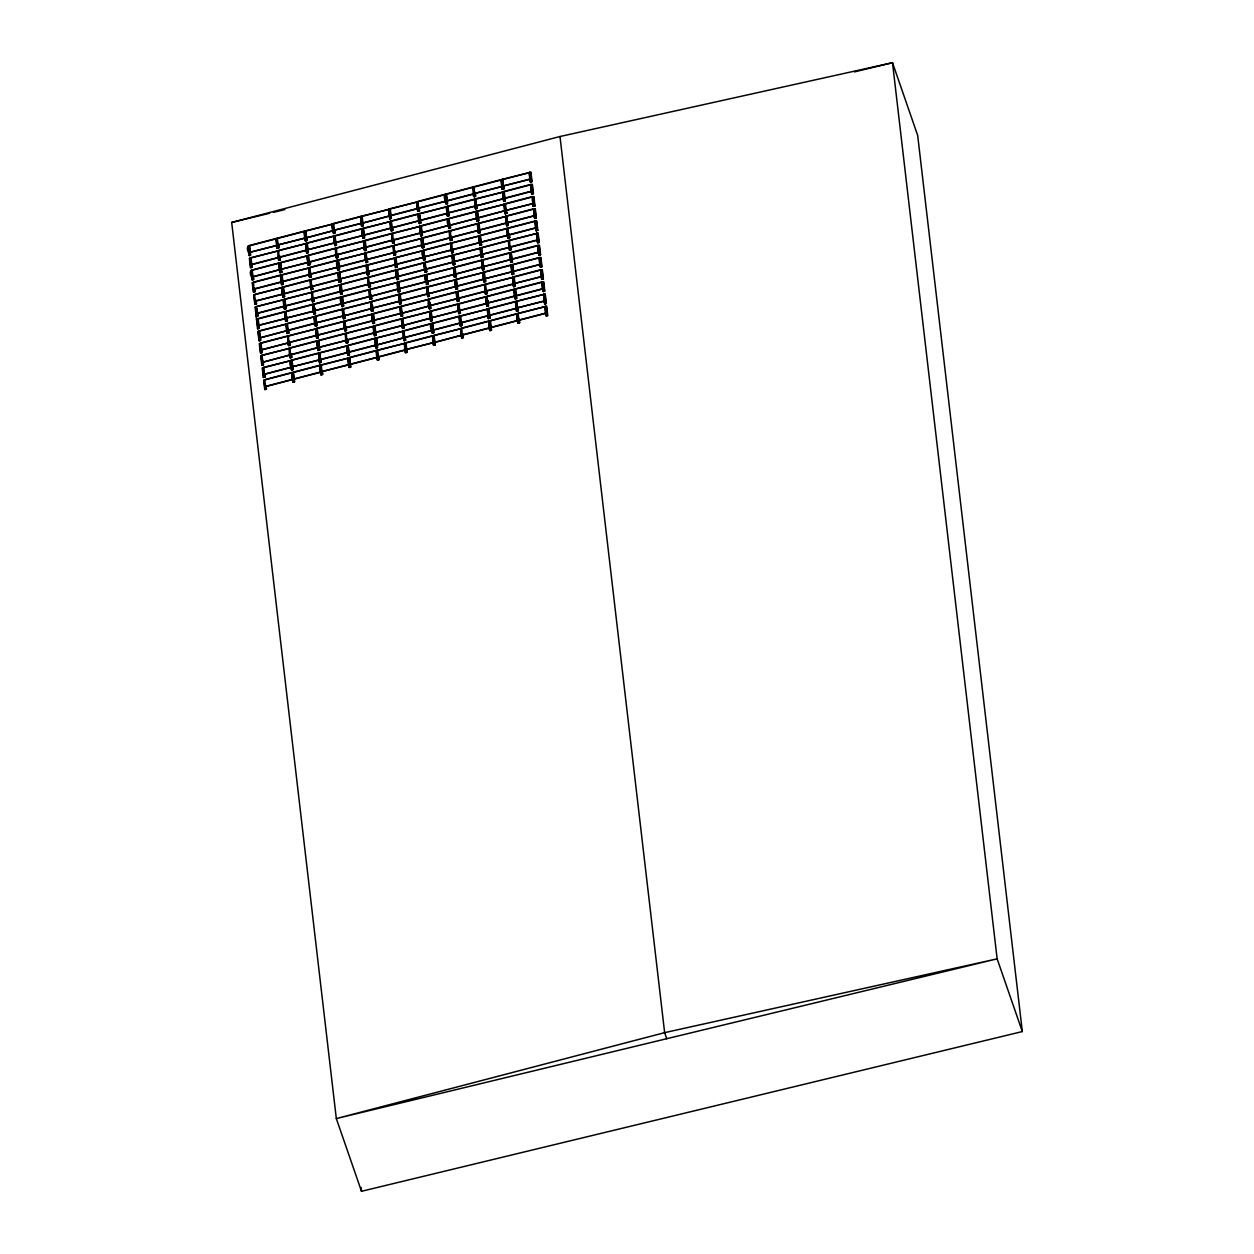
<?xml version="1.0" encoding="UTF-8"?>
<svg xmlns="http://www.w3.org/2000/svg" width="1254" height="1254" viewBox="0 0 1254 1254"><rect width="100%" height="100%" fill="white"/><g stroke="black" fill="none" stroke-linecap="round" stroke-linejoin="round"><path stroke-width="1.5" d="M231.677 222.444L559.989 136.514L892.503 62.7L917.677 135.416L1022.323 1031.556L361.497 1191.3L336.323 1118.584L231.677 222.444L269.657 213.258M276.288 238.464L276.601 245.627L249.374 252.43L249.17 245.565L276.288 238.464L277.495 248.151M277.949 245.267C279.72 251.584 276.068 240.47 277.306 238.213L304.424 231.112L305.631 240.784M332.561 223.745L332.859 230.893L305.741 237.994L305.427 230.846L332.671 224.09M334.222 230.548C335.947 236.677 331.949 225.61 333.564 223.478L360.682 216.378L360.995 223.541L333.768 230.328L360.964 223.29L361.842 225.736L360.65 223.62M388.818 209.026L389.132 216.174L361.998 223.275L361.701 216.111L388.944 209.371M417.049 201.957L417.253 208.807L390.135 215.907L389.822 208.76L417.065 202.004M418.617 208.446C420.403 214.747 416.203 203.273 417.958 201.392L445.076 194.292L446.283 203.979M473.307 187.222L473.526 194.088L446.408 201.173L446.095 194.025L473.213 186.924L474.42 196.612M501.349 179.573L501.663 186.721L474.435 193.524L474.216 186.658L501.349 179.573L502.556 189.244M503.011 186.36C504.782 192.693 501.114 181.564 502.352 179.306L529.596 172.55M249.374 252.43L276.57 245.392L277.087 247.681M304.393 238.354L305.584 240.47L304.706 238.025L277.51 245.063L304.738 238.26L304.518 231.41M305.427 230.846L305.741 237.994L332.843 230.658L333.705 233.103L332.529 230.987M361.701 216.111L361.998 223.275L389.101 215.939L389.947 218.149M416.955 201.659L417.159 208.509L390.041 215.61L391.326 218.024L390.48 215.813M418.178 208.242L445.358 201.204L446.236 203.65L445.045 201.533M474.435 193.524L501.631 186.485L502.133 188.774M529.439 179.447L530.63 181.564L529.752 179.118L502.572 186.156L529.784 179.353L529.58 172.503L530.693 181.877M419.432 210.421L418.24 208.305L445.389 201.439L445.076 194.292M278.78 247.242L277.604 245.361M417.739 210.876L416.924 208.901M447.223 203.148L446.299 200.891L473.495 193.837L474.341 196.047M503.826 188.335L502.666 186.454M249.013 255.55C252.258 256.772 245.345 250.612 247.916 246.223L530.944 172.206L532.025 181.532L530.332 181.924L532.025 181.532M278.388 244.013L278.827 247.743L277.165 248.229L278.843 247.79L278.404 244.06M306.979 240.439L305.271 240.831L306.964 240.376L305.882 231.097M333.407 233.463C336.652 234.702 329.692 228.385 332.341 224.184M363.237 225.704L361.544 226.096L363.221 225.657L362.343 218.196M391.373 218.337L389.665 218.729L391.373 218.337L390.276 209.01M419.51 210.985L417.801 211.377L419.479 210.938L419.055 207.192M445.938 204.01C449.183 205.248 442.223 198.931 444.856 194.731M474.059 196.643C478.307 196.016 470.767 197.646 473.636 192.912L474.09 196.69M503.904 188.899L502.196 189.276L503.873 188.837L502.807 179.557M277.714 250.643L278.027 257.791L250.894 264.892L250.596 257.744L277.839 250.988M307.058 252.963L305.945 243.574L306.148 250.439L279.031 257.54L278.717 250.377L305.96 243.637M307.512 250.079C309.299 256.365 305.098 244.906 306.854 243.025L333.972 235.924L335.179 245.596M362.202 228.855L362.422 235.705L335.304 242.806L334.99 235.658L362.108 228.557L363.315 238.229M390.245 221.19L390.558 228.353L363.425 235.438L363.111 228.291L390.355 221.535M418.475 214.136L418.679 220.986L391.561 228.087L391.248 220.923L418.366 213.838L419.573 223.51M446.502 206.471L446.816 213.619L419.698 220.72L419.385 213.572L446.628 206.816M448.164 213.274C449.935 219.591 446.267 208.462 447.506 206.205L474.639 199.104L474.952 206.252L447.725 213.055L474.921 206.017L475.799 208.462L474.608 206.346M502.76 191.737L503.073 198.9L475.956 206.001L475.642 198.837L502.885 192.097M530.991 184.683L531.21 191.533L504.092 198.634L503.779 191.486L530.897 184.385L532.104 194.056M250.8 264.594L277.996 257.556L278.843 259.766M305.851 243.276L306.054 250.142L278.937 257.242L280.222 259.656L279.376 257.446M307.058 249.875L334.254 242.837L335.132 245.282L333.94 243.166M362.077 235.799L363.268 237.915L362.39 235.47L335.194 242.508L336.119 244.781M363.331 235.141L390.527 228.103L391.405 230.564L390.213 228.432M418.334 221.08L419.526 223.196L418.648 220.751L391.467 227.789L392.753 230.203L391.906 227.993M419.588 220.422L446.785 213.384L447.662 215.829L446.471 213.713M475.642 198.837L475.956 206.001L503.042 198.665L503.904 200.875M530.897 184.385L531.116 191.235L503.983 198.336L505.284 200.75L504.421 198.54M308.327 252.054L307.136 249.938L334.285 243.072L333.972 235.924M251.725 266.867L250.596 257.744M306.634 252.493L305.819 250.518M448.979 215.233L447.819 213.352M476.771 207.96L475.924 205.75M531.68 193.586L530.865 191.627M280.269 259.97L279.814 256.192L280.269 259.97L278.56 260.362L278.137 256.631M336.072 241.458L336.527 245.251L334.834 245.643L333.752 236.363M392.345 226.739L392.8 230.517L391.107 230.955L390.025 221.629M475.501 208.869L475.078 205.139L475.485 208.822L477.194 208.43L476.739 204.653M251.051 258.01L252.132 267.337L250.455 267.776L249.342 258.402L532.37 184.369L533.452 193.712L531.759 194.104L530.677 184.808M279.203 270.096L280.05 272.306L279.517 269.767L252.415 277.103L252.101 269.955L279.234 262.854L280.441 272.541M281.711 271.632L280.551 269.735L280.238 262.588L307.481 255.832M336.652 257.493L335.774 255.048L308.672 262.384L308.374 255.22L335.492 248.135L335.806 255.283L335.492 248.135M363.597 248.01L364.444 250.22L363.911 247.681L336.809 255.017L336.495 247.869L363.738 241.113M392.91 242.759L392.032 240.313L364.945 247.649L364.632 240.502L391.75 233.401L392.957 243.088M421.046 235.407L420.168 232.962L393.066 240.298L392.768 233.134L420.012 226.394M448.023 218.682L448.227 225.532L421.203 232.93L420.889 225.783L448.023 218.682L449.23 228.353M477.304 220.673L476.426 218.227L449.34 225.563L449.026 218.415L476.144 211.315L477.351 220.986M504.28 203.947L504.484 210.813L477.476 218.196L477.163 211.048L504.406 204.292M506.757 212.725L505.597 210.844L505.284 203.681L532.417 196.596L533.624 206.267M279.234 262.854L279.438 269.704L252.32 276.805L253.574 278.984M335.696 254.985L308.578 262.086L309.863 264.5M364.773 250.126L363.832 247.618L336.715 254.719L337.969 256.898M391.75 233.401L391.969 240.251L364.836 247.351L366.105 249.53M419.886 226.033L420.2 233.197L392.972 240L394.242 242.179M307.355 255.487L307.669 262.65L280.441 269.453L307.638 262.399L308.515 264.86M532.417 196.596L532.731 203.744L505.503 210.547L532.699 203.509L533.577 205.954M308.484 264.61L307.324 262.729M336.621 257.258L335.429 255.126L336.276 257.336M392.878 242.524L391.718 240.643M421.015 235.172L419.855 233.275M422.363 234.811L421.109 232.633L448.227 225.532L449.183 228.04M449.151 227.805L447.991 225.924M477.272 220.438L476.097 218.321L476.943 220.532M478.636 220.093L477.366 217.898L504.484 210.813L505.096 213.399L504.249 211.189M533.546 205.719L532.386 203.838M251.944 279.94C255.189 281.147 248.276 274.987 250.863 270.598L533.875 196.58L534.972 205.922L533.279 206.361L534.972 205.922M281.774 272.181L280.081 272.573L281.774 272.181L280.692 262.854M338.047 257.462L336.338 257.838L338.031 257.399L337.592 253.669M394.305 242.727L392.612 243.119L394.289 242.68L393.85 238.95M422.441 235.36L420.733 235.752L422.426 235.313L421.344 226.033M448.869 228.4C452.114 229.639 445.154 223.322 447.803 219.105M478.699 220.641L477.006 221.033L478.699 220.641L477.617 211.315M506.835 213.274L505.127 213.666L506.835 213.274L506.381 209.496M309.91 264.813C305.835 266.318 313.249 263.936 309.456 261.036M364.491 250.534L366.184 250.095C363.503 220.908 367.579 270.456 363.409 241.207M280.755 275.331L280.959 282.181L253.841 289.282L253.527 282.134L280.645 275.034L281.852 284.705M308.782 267.666L309.095 274.814L281.962 281.915L281.664 274.767L308.892 268.011M310.443 274.469C312.215 280.786 308.547 269.673 309.785 267.4L336.918 260.299L338.125 269.986M365.039 252.947L365.353 260.095L338.235 267.196L337.922 260.048L365.165 253.292M366.701 259.735L367.218 262.039L366.262 259.531L393.49 252.728L366.356 259.829L366.058 252.681L393.176 245.58L394.336 254.938L393.145 252.822M421.313 238.213L421.61 245.376L394.493 252.462L394.179 245.314L421.422 238.558M449.543 231.144L449.747 238.009L422.629 245.11L422.316 237.947L449.434 230.861L450.641 240.533M477.57 223.494L477.884 230.642L450.766 237.743L450.452 230.595L477.57 223.494L478.777 233.166M506.914 225.814L505.801 216.425L506.02 223.275L478.887 230.375L478.573 223.228L505.817 216.472M533.828 208.76L534.141 215.923L507.024 223.008L506.71 215.86L533.828 208.76L535.05 218.447M254.609 287.934L255.064 291.727L253.371 292.104L252.273 282.777L535.286 208.713L536.383 218.086L534.69 218.478L533.593 209.152L535.301 208.76M252.305 282.824L253.982 282.385M310.882 273.215L311.337 276.993L309.628 277.385L308.547 268.058L310.24 267.666M394.634 245.58L392.941 245.972M449.214 231.285L450.907 230.846M507.165 216.127L505.487 216.566L506.569 225.892L508.262 225.454L507.807 221.676M281.774 284.156L280.927 281.946L253.731 288.984L254.656 291.257M309.566 276.883L309.064 274.579L281.868 281.617L283.153 284.047L282.307 281.837M336.887 267.541L338.063 269.673L337.201 267.227L310.004 274.265L337.216 267.463L337.012 260.597M366.168 262.07L365.322 259.86L338.125 266.898L339.05 269.171M421.281 245.455L422.473 247.571L421.595 245.126L394.399 252.164L395.339 254.672L394.806 252.148M449.434 230.861L449.653 237.711L422.52 244.812L423.821 247.226L422.974 245.016M477.539 230.736L478.73 232.852L477.852 230.407L450.656 237.445L451.942 239.859L451.095 237.649M505.707 216.127L505.911 222.977L478.793 230.078L480.078 232.492L479.232 230.281M534.627 217.977L534.11 215.672L506.929 222.726L508.215 225.14L507.368 222.93M311.258 276.444L310.099 274.563M393.96 254.797L393.458 252.493M506.835 225.25L505.989 223.04M339.473 269.626L337.765 270.018C334.128 257.916 340.085 256.098 339.442 269.579M367.594 262.274L367.14 258.481L367.594 262.274L365.902 262.666L364.804 253.324L366.481 252.885M255.597 301.368C257.368 307.685 253.716 296.571 254.954 294.314L282.181 287.558M310.208 279.846L310.506 286.994L283.388 294.094L283.075 286.947L310.208 279.846L311.415 289.517M338.439 272.776L338.643 279.626L311.525 286.727L311.211 279.579L338.329 272.479L339.536 282.166M339.991 279.281C341.762 285.598 338.11 274.485 339.348 272.212L366.466 265.111L367.673 274.798M395.809 267.431L394.697 258.058L394.9 264.907L367.783 272.008L367.469 264.86L394.712 258.105M422.723 250.392L423.037 257.54L395.919 264.641L395.606 257.493L422.849 250.737M424.385 257.195C426.156 263.512 422.504 252.399 423.742 250.126L450.86 243.025L451.174 250.189L423.946 256.976L451.142 249.938L452.02 252.399L450.829 250.267M478.997 235.674L479.31 242.821L452.177 249.922L451.863 242.759L479.106 236.018M507.227 228.604L507.431 235.454L480.313 242.555L480 235.407L507.118 228.306L508.34 237.978M535.254 220.939L535.568 228.087L508.45 235.188L508.136 228.04L535.254 220.939L536.461 230.626M256.035 300.114L256.49 303.891L254.813 304.33L253.7 294.956L536.696 220.892L537.809 230.266L536.132 230.705L537.809 230.266M282.072 287.213L282.275 294.063L255.158 301.164L282.385 294.361L282.166 287.511L283.279 296.885M338.329 272.479L338.549 279.344L311.415 286.429L312.716 288.859L311.87 286.649M366.434 272.353L367.626 274.485L366.748 272.04L339.552 279.078L366.779 272.275L366.466 265.111M395.731 266.883L394.885 264.672L367.688 271.71L368.598 273.983M507.086 235.548L508.278 237.664L507.4 235.219L480.219 242.257L481.505 244.671L480.658 242.461M256.427 303.343L255.252 301.462M284.203 296.069L283.294 293.797L310.49 286.758L311.337 288.969M339.129 281.695L338.298 279.72M340.822 281.257L339.646 279.376M423.523 259.609L423.006 257.305L395.825 264.343L396.766 266.851L396.233 264.312M425.216 259.17L424.056 257.274M453.007 251.897L452.083 249.624L479.279 242.586L480.157 245.032L478.965 242.915M254.797 304.283L256.49 303.891M284.627 296.54L282.918 296.932L284.627 296.54L283.529 287.197M312.763 289.172L311.055 289.564L312.763 289.172L312.309 285.395M340.884 281.805L339.191 282.197L340.884 281.805L339.803 272.479M368.582 270.707L369.021 274.438L367.344 274.892L369.005 274.391L368.566 270.66M397.157 267.086L395.449 267.478L397.126 267.039L396.06 257.744M423.586 260.111C426.83 261.349 419.871 255.032 422.504 250.831M453.415 252.352L451.706 252.744L453.399 252.305L452.96 248.574M481.552 245L479.843 245.376L481.552 245L480.454 235.658M509.673 237.633L507.98 238.025L509.657 237.586L509.218 233.855M284.705 309.064L283.592 299.675L283.796 306.54L256.678 313.641L256.365 306.478L283.608 299.737M311.619 292.025L311.933 299.173L284.815 306.274L284.501 299.126L311.744 292.37M340.963 294.329L339.85 284.956L340.069 291.806L312.951 298.907L312.638 291.759L339.881 285.003M367.892 277.291L368.206 284.454L341.072 291.539L340.759 284.392L367.892 277.291L369.099 286.978M369.554 284.094C371.309 290.411 367.657 279.297 368.895 277.024L396.013 269.939L397.22 279.611M424.15 262.572L424.463 269.72L397.346 276.82L397.032 269.673L424.15 262.572L425.357 272.243M452.38 255.502L452.6 262.352L425.467 269.453L425.153 262.305L452.286 255.205L453.493 264.892M453.948 262.008C455.719 268.325 452.051 257.211 453.29 254.938L480.533 248.198M482.555 256.709L481.426 247.587L508.544 240.486L508.858 247.634L481.63 254.437L508.826 247.399L509.673 249.609M536.681 233.119L536.994 240.266L509.861 247.367L509.563 240.219L536.79 233.463M283.498 299.377L283.702 306.242L256.584 313.343L257.869 315.757L257.023 313.547M339.756 284.658L339.959 291.508L312.842 298.609L314.127 301.023L313.281 298.813M368.676 286.508L368.174 284.203L340.978 291.241L342.264 293.671L341.417 291.461M395.982 277.181L397.173 279.297L396.295 276.852L369.115 283.89L396.327 277.087L396.123 270.237M453.07 264.422L452.569 262.117L425.372 269.155L426.658 271.569L425.811 269.375M480.376 255.079L481.567 257.211L480.69 254.766L453.509 261.804L480.721 255.001L480.407 247.837M340.884 293.781L340.038 291.571M370.369 286.069L369.209 284.188M398.161 278.796L397.659 276.491M425.278 271.695L424.432 269.485L397.236 276.523L398.192 279.031L397.675 276.726M454.763 263.983L453.603 262.102M256.239 316.51L257.916 316.071L257.023 308.562M284.956 299.377L286.053 308.703L284.344 309.095L283.279 299.816M312.497 301.791L312.058 298.06L312.481 301.744L314.174 301.352L313.719 297.559M370.447 286.617L369.993 282.84L370.447 286.617L368.739 287.009L368.3 283.279M426.25 268.105L426.705 271.899L424.996 272.29L423.93 263.011M482.508 253.386L482.962 257.164L481.285 257.603L480.204 248.276M284.83 311.588L285.144 318.735L257.916 325.538L257.713 318.673L284.83 311.588L286.037 321.259M286.492 318.375C288.216 324.504 284.219 313.437 285.834 311.321L312.967 304.22L313.265 311.368L286.053 318.171L313.249 311.133L314.111 313.578L312.936 311.462M341.088 296.853L341.401 304.001L314.174 310.804L313.97 303.954L341.088 296.853L342.295 306.54M369.319 289.784L369.538 296.649L342.405 303.75L342.107 296.587L369.225 289.486L370.432 299.173M370.886 296.289C372.673 302.575 368.488 291.116 370.228 289.235L397.471 282.479M425.592 275.065L425.796 281.915L398.678 289.016L398.364 281.868L425.482 274.767L426.689 284.439M453.619 267.4L453.932 274.548L426.799 281.648L426.501 274.501L453.744 267.745M455.28 274.203C457.052 280.52 453.384 269.406 454.622 267.133L481.755 260.033L482.962 269.72M509.876 252.681L510.19 259.829L482.962 266.632L482.759 259.782L509.876 252.681L511.083 262.352M538.107 245.612L538.327 252.462L511.209 259.562L510.895 252.415L538.013 245.314L539.22 254.985M256.474 319.378L539.471 245.314L540.568 254.64L538.891 255.079L540.568 254.64M257.916 325.538L285.113 318.5L285.99 320.946L284.799 318.829M314.174 310.804L341.37 303.766L342.248 306.211L341.057 304.095M369.193 296.728L370.385 298.86L369.507 296.414L342.311 303.452L343.596 305.866L342.75 303.656M397.361 282.134L397.659 289.282L370.541 296.383L397.643 289.047L398.506 291.492L397.33 289.376M426.611 283.89L425.764 281.68L398.568 288.718L399.493 290.991M426.501 274.501L426.799 281.648L453.901 274.312L454.403 276.617M482.759 259.782L483.072 266.93L510.159 259.594L511.005 261.804M538.013 245.314L538.217 252.164L511.099 259.264L512.384 261.678L511.538 259.468M481.755 260.033L481.959 266.898L454.936 274.297L482.053 267.196L481.849 260.33M258.841 327.811L257.713 318.673M371.701 298.264L370.51 296.148M456.095 276.178L454.936 274.297M483.887 268.905L483.041 266.694M538.797 254.531L537.982 252.556M259.249 328.266L257.556 328.658L259.249 328.266L258.167 318.939M286.931 317.121L287.37 320.852L285.693 321.353L287.37 320.852L286.947 317.168M315.506 313.547L313.813 313.939L315.491 313.5L314.848 307.888M341.95 306.572C345.195 307.81 338.235 301.493 340.869 297.292M371.78 298.813L370.071 299.204L371.764 298.765L371.325 295.035M399.916 291.461L398.208 291.853L399.916 291.461L398.819 282.119M426.344 284.486C429.589 285.724 422.629 279.407 425.263 275.206M456.174 276.726L454.465 277.118L456.174 276.726L455.077 267.4M484.31 269.359L482.602 269.751L484.31 269.359L483.856 265.582M512.431 262.008L510.739 262.399L512.416 261.961L511.538 254.484M259.782 337.922C261.569 344.207 257.383 332.749 259.123 330.852L286.367 324.112M315.585 326.071L314.488 316.698L314.691 323.548L287.574 330.648L287.26 323.501L314.503 316.745M342.514 309.033L342.828 316.18L315.6 322.983L315.397 316.133L342.514 309.033L343.721 318.704M344.176 315.836C345.9 321.964 341.903 310.898 343.518 308.766L370.761 302.01L370.949 308.813L343.831 315.914L370.933 308.578L370.651 301.665M398.772 294.298L399.085 301.462L371.858 308.265L371.654 301.399L398.772 294.298L399.979 303.985M427.003 287.244L427.222 294.094L400.089 301.195L399.791 294.047L426.909 286.947L428.116 296.618M455.045 279.579L455.343 286.727L428.225 293.828L427.912 286.68L455.155 279.924M484.373 281.899L483.276 272.51L483.48 279.376L456.362 286.461L456.048 279.313L483.292 272.557M484.828 279.015C486.615 285.301 482.429 273.842 484.185 271.946L511.303 264.86L512.51 274.532M539.533 257.791L539.753 264.641L512.62 271.742L512.306 264.594L539.439 257.493L540.646 267.165M286.257 323.751L286.555 330.915L259.437 338.016L286.539 330.68L287.401 333.125L286.225 330.993M314.378 316.4L314.597 323.25L287.464 330.351L288.389 332.623M315.6 322.983L342.797 315.945L343.674 318.391L342.483 316.274M371.858 308.265L399.054 301.226L399.932 303.672L398.741 301.54M426.877 294.188L428.069 296.305L427.191 293.859L399.995 300.897L401.28 303.311L400.434 301.101M427.912 286.68L428.225 293.828L455.327 286.492L456.174 288.702M484.389 278.811L511.585 271.773L512.463 274.218L511.271 272.102M540.568 266.616L539.722 264.406L512.525 271.444L513.45 273.717M485.659 280.99L484.467 278.874L511.616 272.008L511.303 264.86M260.597 339.897L259.406 337.765M315.506 325.523L314.66 323.313M429.04 295.803L428.194 293.593M483.966 281.429L483.448 279.125L456.268 286.163L457.208 288.671L456.707 286.382M259.578 331.119L260.675 340.445L258.967 340.837L257.885 331.511L540.882 257.431L541.994 266.82L540.286 267.212L539.22 257.932M288.796 333.078L288.342 329.3L288.796 333.078L287.103 333.47L286.037 324.19M315.851 316.384L316.933 325.726L315.256 326.165L314.158 316.823M400.245 294.298L401.327 303.625L399.634 304.017L398.553 294.737M484.044 281.978L482.931 272.604L484.028 281.931L485.721 281.539L485.267 277.761M512.761 264.845L513.858 274.187L512.181 274.626L511.083 265.284M287.668 335.931L287.981 343.079L260.754 349.882L260.55 343.032L287.668 335.931L288.875 345.618M289.329 342.734C291.1 349.051 287.448 337.937 288.686 335.664L315.93 328.924M343.941 321.212L344.239 328.36L317.027 335.163L316.807 328.313L343.941 321.212L345.148 330.884M373.269 323.516L372.172 314.143L372.375 320.993L345.258 328.093L344.944 320.946L372.187 314.19M400.198 306.478L400.512 313.641L373.284 320.428L373.081 313.578L400.198 306.478L401.405 316.165M401.86 313.281C403.584 319.409 399.587 308.343 401.202 306.211L428.445 299.471L428.633 306.274L401.515 313.375L428.617 306.039L428.335 299.126M456.456 291.759L456.769 298.907L429.558 305.71L429.338 298.86L456.456 291.759L457.663 301.43M484.687 284.689L484.906 291.539L457.788 298.64L457.475 291.492L484.593 284.392L485.8 294.079M512.729 277.024L513.043 284.188L485.909 291.273L485.596 284.125L512.839 277.369M514.391 283.827C516.162 290.144 512.494 279.031 513.732 276.758L540.85 269.673L542.073 279.344M260.55 343.032L260.863 350.179L287.95 342.844L288.467 345.148M315.804 328.564L316.008 335.429L288.89 342.53L316.118 335.727L315.898 328.861L317.011 338.251M316.807 328.313L317.121 335.461L344.223 328.125L345.069 330.335M372.062 313.845L372.281 320.695L345.148 327.796L346.449 330.21L345.602 327.999M373.284 320.428L400.481 313.39L401.358 315.836L400.167 313.719M429.558 305.71L456.738 298.671L457.616 301.117L456.425 299.001M485.815 290.991L513.011 283.937L513.513 286.241M540.819 276.915L542.01 279.031L541.132 276.585L513.952 283.623L541.164 276.82L540.96 269.971M290.16 344.709L288.984 342.828M317.936 337.436L317.09 335.226M372.861 323.062L372.03 321.087M485.721 293.514L484.875 291.304L457.679 298.342L458.635 300.85L458.118 298.562M515.206 285.802L514.046 283.921M261.004 343.298L262.086 352.625L260.393 353.017L259.296 343.674L542.324 269.657L543.405 278.999L541.712 279.376L540.646 270.096M290.223 345.258L289.768 341.48L290.223 345.258L288.53 345.649L288.091 341.919M317.262 328.564L318.359 337.89L316.651 338.282L315.585 329.003M402.299 312.027L402.753 315.804L401.045 316.196L399.979 306.916M457.929 291.743L459.011 301.085L457.318 301.477L456.237 292.198M485.47 294.157L485.032 290.426L485.439 294.11L487.148 293.718L486.693 289.94M289.094 348.11L289.408 355.258L262.274 362.359L261.976 355.211L289.219 348.455M317.325 341.041L317.528 347.891L290.411 354.992L290.097 347.844L317.231 340.743L318.438 350.43M345.352 333.376L345.665 340.539L318.547 347.64C321.149 353.22 316.274 343.471 318.234 340.477L345.352 333.376L346.559 343.063M374.695 335.696L373.582 326.322L373.802 333.172L346.684 340.273L346.37 333.125L373.614 326.369M401.625 318.657L401.938 325.805L374.711 332.608L374.491 325.758L401.625 318.657L402.832 328.329M430.953 320.977L429.856 311.588L430.059 318.453L402.942 325.538C405.418 330.884 401.343 322.153 402.628 318.391L429.871 311.635M457.882 303.938L458.196 311.086L430.968 317.889L430.765 311.023L457.882 303.938L459.089 313.61M486.113 296.869L486.333 303.719L459.199 310.82L458.886 303.672L486.019 296.571L487.226 306.242M514.14 289.204L514.453 296.352L487.242 303.154L487.022 296.305L514.14 289.204L515.363 298.891M542.371 282.134L542.59 289L515.472 296.101L515.159 288.937L542.277 281.837L543.484 291.524M289.376 355.023L290.254 357.468L289.376 355.023L262.274 362.359L261.976 355.211M318.438 347.342L345.32 340.618M347.499 342.248L346.574 339.975L373.692 332.874L373.488 326.024M374.711 332.608L401.829 325.507L402.409 327.874M402.942 325.538L429.965 318.155L429.746 311.29M430.968 317.889L458.102 310.788L459.042 313.296L458.165 310.851M459.183 310.584L460.39 312.936L459.105 310.522L486.223 303.421L486.019 296.571M487.242 303.154L514.359 296.054L515.3 298.562L514.422 296.116M542.277 281.837L542.496 288.702L515.363 295.803L516.664 298.217L515.441 295.85M262.588 362.03L263.105 364.334M290.379 354.757L291.602 357.124L290.317 354.694L317.434 347.609L317.231 340.743M317.199 347.985L318.014 349.96M373.426 333.031L374.617 335.147M374.774 332.671C377.376 339.082 372.642 327.952 374.491 325.758M429.699 318.297L430.906 320.663L429.714 318.532M431.047 317.952C433.633 324.363 428.899 313.218 430.765 311.023M485.956 303.578L487.179 305.929L485.988 303.813M487.304 303.217C489.906 309.628 485.157 298.499 487.022 296.305M542.245 289.078L543.06 291.053M290.223 357.233L289.031 355.117M319.707 349.521L318.516 347.405M404.101 327.435L402.91 325.303M291.649 357.437L291.194 353.659L291.649 357.437L289.94 357.829L289.517 354.098M318.688 340.743L319.786 350.07L318.077 350.462L317.011 341.182M374.946 326.009L376.043 335.351L374.366 335.79L373.269 326.463M486.207 300.694L486.865 306.289L488.574 305.898L487.9 300.239M515.613 289.204L516.695 298.53L515.002 298.922L513.936 289.643M291.821 369.993L290.709 360.619L290.912 367.469L263.795 374.57L263.481 367.422L290.724 360.666M292.276 367.124C294.032 373.441 290.379 362.312 291.618 360.055L318.735 352.954L319.942 362.641M346.966 345.885L347.186 352.75L320.052 359.851L319.754 352.688L346.982 345.947M375.009 338.235L375.307 345.383L348.189 352.484L347.875 345.336L375.009 338.235L376.216 347.907M376.67 345.022C378.426 351.355 374.774 340.226 376.012 337.969L403.255 331.213L403.443 338.016L376.325 345.116L403.412 337.781L403.13 330.868M431.266 323.501L431.58 330.648L404.446 337.749L404.149 330.601L431.266 323.501L432.473 333.188M459.497 316.431L459.701 323.297L432.583 330.398L432.269 323.234L459.403 316.133L460.61 325.821M487.524 308.782L487.837 315.93L460.72 323.03L460.406 315.883L487.649 309.127M515.755 301.712L515.974 308.562L488.856 315.663L488.543 308.515L515.66 301.415L516.867 311.086M517.322 308.218C519.093 314.535 515.425 303.421 516.664 301.148L543.907 294.392M264.578 373.222L265.033 377.015L263.34 377.454L262.243 368.065L545.239 294L546.352 303.374L544.644 303.766L546.352 303.374M291.398 369.538L290.897 367.234L263.701 374.272L264.986 376.686L264.139 374.476M348.001 354.71L347.154 352.515L319.958 359.553L320.883 361.81M375.792 347.436L375.291 345.148L348.095 352.186L349.38 354.6L348.534 352.39M459.372 323.375L460.563 325.507L459.685 323.062L432.489 330.1L433.774 332.514L432.928 330.304M487.492 316.024L488.684 318.14L487.806 315.695L460.61 322.733L461.911 325.147L461.064 322.936M515.629 308.656L516.82 310.773L515.943 308.327L488.746 315.365L490.032 317.779L489.185 315.569M543.766 301.289L544.957 303.421L544.079 300.96L516.883 307.998L544.111 301.211L543.797 294.047M318.704 360.196L319.895 362.312L319.018 359.867L291.821 366.905L319.049 360.102L318.735 352.954M293.091 369.084L291.931 367.203M377.485 346.997L376.325 345.116M405.277 339.724L404.776 337.436M432.395 332.623L431.548 330.413L404.352 337.451L405.308 339.959L404.791 337.671M518.137 310.193L516.977 308.296M263.324 377.391L265.033 377.015M291.461 370.04C294.706 371.278 287.746 364.961 290.395 360.76M321.29 362.281L319.598 362.672L321.29 362.281L320.836 358.503M349.427 354.913L347.719 355.305L349.427 354.913L348.534 347.405M375.855 347.954L377.532 347.499C374.915 318.453 378.959 367.892 374.789 338.658M405.685 340.195L403.992 340.586L405.669 340.147L405.23 336.417M432.113 333.219C435.373 334.457 428.413 328.14 431.047 323.94M461.958 325.46L460.249 325.852L461.927 325.413L461.503 321.682M490.079 318.108L488.386 318.5L490.079 318.108L488.997 308.766M518.216 310.741L516.507 311.133L518.2 310.694L517.761 306.964M292.135 372.799L292.339 379.648L265.221 386.749L264.907 379.586L292.025 372.501L293.232 382.172M320.162 365.133L320.475 372.281L293.342 379.382L293.044 372.234L320.162 365.133L321.369 374.805M321.823 371.936C323.595 378.253 319.927 367.124 321.165 364.867L348.408 358.111M376.419 350.399L376.733 357.562L349.615 364.663L349.302 357.5L376.419 350.399L377.626 360.086M404.65 343.345L404.87 350.195L377.736 357.296L377.438 350.148L404.681 343.392M406.186 349.6C408.02 356.669 404.243 344.38 405.559 342.781L432.693 335.68L433.9 345.352M434.824 344.536L433.696 335.414L460.939 328.658L461.127 335.476L434.009 342.561L461.096 335.226L460.814 328.313M488.95 320.961L489.264 328.109L462.146 335.21L461.833 328.046L488.95 320.961L490.157 330.633M517.181 313.892L517.4 320.742L490.267 327.843L489.953 320.695L517.087 313.594L518.294 323.266M545.208 306.227L545.521 313.375L518.404 320.475L518.09 313.328L545.333 306.572M291.994 379.743L293.185 381.859L292.307 379.413L265.111 386.451L266.412 388.865L265.566 386.655M348.298 357.766L348.502 364.616L321.385 371.717L348.596 364.914L348.393 358.064L349.505 367.453M377.548 359.537L376.702 357.327L349.505 364.365L350.43 366.623M404.556 343.047L404.76 349.897L377.642 356.998L378.927 359.412L378.081 357.202M432.661 342.922L433.853 345.038L432.975 342.593L405.779 349.631L432.991 342.828L432.693 335.68M517.056 320.836L518.247 322.952L517.369 320.507L490.173 327.545L491.458 329.959L490.612 327.749M320.946 374.35L320.444 372.046L293.248 379.084L294.533 381.498L293.687 379.288M322.639 373.896L321.479 372.015M405.34 352.264L404.525 350.289M407.033 351.81L405.873 349.929M461.942 337.436L461.096 335.226M489.734 330.163L489.232 327.874L462.036 334.912L463.322 337.326L462.475 335.116M293.499 372.485L294.58 381.827L292.887 382.204L291.806 372.924M321.04 374.899L319.927 365.51L321.008 374.852L322.717 374.46L322.262 370.682M349.756 357.766L350.854 367.093L349.145 367.485L348.079 358.205M378.974 359.726L378.52 355.948L378.974 359.726L377.282 360.117L376.2 350.838M490.408 320.946L491.505 330.288L489.797 330.664L488.731 321.385M273.45 212.349L284.846 209.59M854.523 71.886L892.503 62.7L997.134 958.84L1022.323 1031.556M530.583 172.237L531.696 181.611M529.235 172.582L530.348 181.971M532.009 184.416L533.122 193.79M533.546 196.674L534.627 206.001M534.941 208.791L536.054 218.18M536.383 221.017L537.48 230.36M534.047 215.625L534.988 218.133L533.796 216.001M535.019 221.331L536.132 230.705M537.794 233.15L538.891 242.539M536.446 233.495L537.527 242.837L539.236 242.445L538.123 233.056L255.126 307.136L257.572 328.705M539.126 245.345L540.239 254.734M537.872 242.743L536.775 233.416M537.778 245.706L538.891 255.079M540.568 257.572L541.65 266.898M541.979 269.751L543.076 279.078M543.39 281.884L544.502 291.257M501.13 179.996L502.211 189.338M544.894 294.079L546.007 303.468M542.496 288.702L543.437 291.21L542.214 288.843M503.544 188.931L502.352 179.306M504.233 191.737L505.315 201.063L503.622 201.455L502.556 192.175M543.562 294.439L544.659 303.813M501.553 186.423L502.509 188.931L501.318 186.815M546.321 306.258L547.434 315.647M545.004 303.734L543.891 294.345M504.986 201.157L503.779 191.486M544.973 306.619L546.07 315.945L547.763 315.553L546.666 306.18L263.653 380.244L264.766 389.618L266.444 389.179L265.989 385.401M503.951 201.377L502.87 192.034M504.061 204.386L505.158 213.713M506.788 212.961L505.942 210.75M546.399 315.851L545.318 306.525M506.428 212.819L505.597 210.844M506.475 213.321L505.284 203.681M505.44 213.305L504.374 204.245L505.487 213.635M507.901 225.485L506.71 215.86M509.343 237.711L508.889 233.934M510.739 249.844L510.315 246.113M509.751 250.157L509.296 246.38M512.102 262.086L511.209 254.578M513.497 274.218L512.306 264.594M514.171 276.977L515.284 286.351L513.591 286.79L512.51 277.463M514.924 286.398L513.827 277.056M513.043 284.188L513.889 286.398L512.698 284.266M513.921 286.664L512.823 277.322M516.35 298.577L515.159 288.937M475.407 196.298L474.968 192.567M515.441 301.853L516.538 311.18M517.855 310.773L516.773 301.446M476.833 208.477L476.395 204.731M516.867 314.033L517.949 323.36L519.642 322.921L519.187 319.127M475.846 208.791L475.391 204.998M519.297 322.999L518.09 313.328M475.924 211.754L477.022 221.08M478.652 220.328L477.805 218.118M478.37 220.735L477.163 211.048M479.796 232.899L478.573 223.228M478.777 236.097L479.859 245.439M481.191 245.032L480 235.407M480.188 245.298L479.091 235.971M482.618 257.211L481.426 247.587M482.884 260.127L483.966 269.453M481.599 257.478L480.517 248.135M485.376 281.586L484.279 272.243L484.499 279.109M486.818 293.812L486.364 290.019M446.549 194.292L447.631 203.618M488.229 305.976L487.555 300.333M486.865 306.289L486.238 300.741M447.302 203.712L446.095 194.025M447.96 206.471L449.057 215.798L447.38 216.237L446.283 206.91M487.289 309.158L488.402 318.547M489.75 318.187L488.543 308.515M488.715 318.406L487.634 309.08M448.697 215.829L447.615 206.502M447.694 216.096L446.596 206.769M491.145 330.319L489.953 320.695M489.264 328.109L490.11 330.319L488.919 328.203M450.531 227.679L449.308 225.328L476.457 218.462L476.144 211.315M450.217 228.04L449.026 218.415M451.644 240.219L451.205 236.489M449.716 237.774L450.594 240.219L449.402 238.088M453.055 252.399L452.616 248.668M453.729 255.158L454.841 264.531L453.133 264.923L452.067 255.644M452.067 252.712L451.612 248.919M454.497 264.625L453.29 254.938M452.286 255.205L453.446 264.563L452.255 262.447M453.384 267.792L454.497 277.165M455.813 276.773L454.622 267.133M456.487 279.517L457.6 288.906L455.907 289.345L454.826 280.018M453.823 274.265L454.779 276.758L453.587 274.642M454.81 277.024L453.713 267.698M457.24 288.937L456.048 279.313M456.252 289.251L455.139 279.877M458.666 301.117L457.475 291.492M457.647 304.314L458.76 313.704L460.437 313.265L459.983 309.472M460.077 313.296L458.995 303.97M419.149 211.017L418.711 207.286M459.183 316.572L460.265 325.915M418.162 211.33L417.707 207.553M461.613 325.554L460.406 315.883M418.146 214.262L419.244 223.604L420.921 223.165L420.027 215.641M420.592 223.243L419.698 215.735M463.039 337.734L462.585 333.956M419.651 226.425L420.764 235.815M422.394 235.047L421.548 232.836M462.005 337.953L461.566 334.207M422.096 235.454L420.889 225.783M421.078 235.674L419.98 226.331M423.523 247.634L422.316 237.947M422.504 247.837L421.407 238.511M424.934 259.75L423.742 250.126M423.037 257.54L423.883 259.75L422.692 257.634M423.915 260.017L422.833 250.69M426.344 271.93L425.153 262.305M426.611 274.845L427.708 284.188M426.783 281.413L427.99 283.78L427.144 281.57M429.119 296.352L428.664 292.574M430.545 308.531L429.871 302.888M431.219 311.29L432.301 320.616L430.624 321.055L429.526 311.729M430.859 311.321L431.972 320.71M428.617 306.039L429.495 308.484L428.304 306.368M429.526 308.75L428.868 303.154M432.724 323.501L433.821 332.827M388.583 209.402L389.696 218.792M391.013 218.384L389.822 208.76M390.025 218.698L388.912 209.308M433.461 332.874L432.269 323.234M434.135 335.617L435.248 345.007L433.539 345.399L432.473 336.119M392.439 230.564L391.248 220.923M391.436 230.83L390.339 221.488M434.887 345.038L433.79 335.711M393.395 239.969L394.258 242.414M393.96 242.774L393.521 239.028M395.371 254.938L394.932 251.208M394.383 255.252L393.928 251.474M394.383 258.199L395.465 267.525M396.813 267.165L395.606 257.493M397.487 269.923L398.568 279.266L396.875 279.642L395.794 270.362M398.239 279.344L397.032 269.673M397.11 282.511L398.223 291.9M399.556 291.492L398.364 281.868M398.537 291.759L397.455 282.432M400.998 303.719L399.791 294.047M402.393 315.851L401.311 306.509M401.405 319.096L402.487 328.423L404.18 327.984L403.725 324.206M403.819 328.015L402.722 318.688M361.983 223.04L363.19 225.391L362.343 223.181M362.892 225.751L362.014 218.274M363.566 228.557L364.663 237.884L362.986 238.323L361.889 228.996M363.111 228.291L364.318 237.978M361.889 226.065L361.011 218.541M405.356 340.289L404.901 336.495M403.412 337.781L404.29 340.226L403.098 338.11M404.321 340.492L403.882 336.762M406.751 352.405L405.888 344.944M366.137 249.781L365.29 247.571M405.747 352.672L404.87 345.211M365.823 250.126L364.726 240.799M364.804 250.392L363.723 241.066M367.25 262.305L366.058 252.681M366.231 262.572L365.149 253.245M366.231 265.503L367.344 274.892M368.66 274.485L367.579 265.158M370.087 286.664L369.648 282.934M368.096 284.156L369.052 286.664L367.861 284.533M371.435 298.907L370.98 295.129M372.861 311.086L372.187 305.427M373.535 313.845L374.617 323.171L372.94 323.61L371.842 314.284M373.081 313.578L374.288 323.266M370.933 308.578L371.795 311.023L370.62 308.907M371.827 311.29L371.184 305.694M374.601 326.056L375.698 335.429M334.771 233.166L333.564 223.478M333.736 233.369L332.655 224.043M377.203 347.593L376.106 338.267M375.212 345.085L376.153 347.593L374.977 345.477M336.182 245.282L334.99 235.658M378.63 359.773L377.438 350.148M338 257.133L337.154 254.923M337.702 257.54L337.248 253.763M336.683 257.76L336.244 254.029M339.129 269.72L337.922 260.048M338.094 272.87L339.207 282.244M340.555 281.899L339.442 272.51M341.198 284.595L342.311 293.985L340.633 294.424L339.536 285.097M341.95 294.016L340.759 284.392M342.53 296.806L343.643 306.18M343.282 306.227L342.201 296.885M342.279 309.409L343.392 318.798L345.069 318.359L344.615 314.582M344.709 318.391L343.627 309.064M343.721 321.635L344.803 330.978L346.496 330.539L346.041 326.745M346.135 330.57L344.944 320.946M305.537 231.144L306.634 240.517M346.653 340.038L347.86 342.389L346.997 339.944M347.577 342.797L347.123 339.019M304.205 231.535L305.302 240.878M345.634 340.304L346.512 342.75L345.305 340.383M305.71 237.758L306.932 240.11L306.086 237.899M307.308 243.276L308.406 252.603L306.697 252.994L305.631 243.715M306.854 243.025L308.061 252.697M349.067 354.96L348.204 347.499M348.063 355.227L347.186 347.75M350.493 367.14L349.302 357.5M348.581 364.679L349.443 367.124L348.267 365.008M309.55 264.86L308.374 255.22M308.547 265.127L307.465 255.785M308.547 268.058L309.66 277.432M310.976 277.04L309.895 267.698M309.973 277.291L308.876 267.964M312.403 289.204L311.964 285.473M313.829 301.383L313.39 297.653M312.826 301.697L312.371 297.919M315.177 313.625L314.503 307.982M315.397 316.133L316.604 325.805M314.143 313.845L313.5 308.249M316.933 328.658L318.014 337.984M318.234 340.477L319.441 350.164M316.086 335.492L316.964 337.937L315.773 335.806M276.052 238.856L277.165 248.229M317.528 347.891L318.375 350.101L317.168 347.75M278.482 247.837L277.306 238.213M276.507 245.329L277.447 247.837L276.256 245.706M320.93 362.312L319.754 352.688M279.908 260.017L279.47 256.271M278.921 260.33L278.466 256.537M322.372 374.538L321.165 364.867M279.015 263.293L280.097 272.62M281.742 271.867L280.896 269.657M281.366 271.71L280.551 269.735M281.445 272.275L280.238 262.588M280.379 272.212L279.438 269.704M282.871 284.439L281.664 274.767M281.837 287.589L282.949 296.979M284.266 296.571L283.075 286.947M282.354 294.126L283.232 296.571L282.04 294.455M285.693 308.75L284.501 299.126M283.78 306.305L284.642 308.75L283.467 306.619M284.611 312.011L285.693 321.353M287.025 320.946L285.943 311.619M288.451 333.125L287.26 323.501M287.464 333.439L286.351 324.049M289.893 345.352L289.439 341.558M287.887 342.781L288.828 345.289L287.636 343.173M249.624 245.831L250.706 255.158M249.17 245.565L250.377 255.252M291.304 357.531L290.85 353.738M248.261 246.129L249.374 255.518M292.057 360.259L293.154 369.648M290.285 357.735L289.846 354.004M250.706 258.089L251.803 267.431M292.809 369.679L291.618 360.055M249.703 258.355L250.784 267.682M290.614 360.321L291.759 369.679L290.583 367.563M294.22 381.859L293.138 372.532M251.192 270.519L252.305 279.893M253.606 279.219L252.759 277.024M253.292 279.579L252.211 270.253M252.618 282.699L253.731 292.072M254.719 291.759L254.28 288.028M254.045 294.862L255.142 304.252M256.13 303.938L255.706 300.208M255.455 307.042L256.568 316.431M257.572 316.165L256.694 308.641M257.807 318.971L258.92 328.36M256.819 319.284L257.901 328.626M259.123 330.852L260.33 340.539M258.23 331.464L259.327 340.806M260.644 343.33L261.757 352.703M259.641 343.596L260.754 352.97M260.832 349.944L262.055 352.311L261.208 350.101M262.086 355.556L263.183 364.883M261.067 355.775L262.164 365.149M262.572 367.986L263.685 377.36M264.688 377.093L263.481 367.422M263.998 380.15L265.111 389.539M266.114 389.273L265.66 385.495M666.736 1038.72L664.636 1032.653L559.989 136.514M474.216 186.658C472.899 188.868 476.442 199.809 474.874 193.727M473.526 194.088L473.213 186.924M474.952 206.252L474.639 199.104M482.053 267.196L482.915 269.406L481.724 267.274M485.596 284.125C484.279 286.335 487.822 297.261 486.254 291.194M484.906 291.539L484.593 284.392M448.321 225.83L448.117 218.98M419.385 213.572C417.896 215.672 421.689 226.755 420.027 220.626M429.338 298.86C428.022 301.054 431.564 311.995 429.997 305.913M391.969 240.251L391.859 233.699M393.49 252.728L393.176 245.58M370.228 289.235L370.541 296.383M371.654 301.399C370.338 303.609 373.88 314.55 372.313 308.468M308.986 274.516L309.942 277.024L308.75 274.908M313.97 303.954C312.654 306.148 316.196 317.09 314.629 311.023M320.366 371.983L321.322 374.491L320.131 372.375M532.401 198.837L533.279 206.361M542.261 284.094L543.154 291.602L544.832 291.163L543.719 281.789L260.722 355.854L261.835 365.243L263.512 364.804L263.058 361.011M529.752 179.118L529.47 172.206M539.722 264.406L539.439 257.493M541.132 276.585L540.85 269.673M535.223 228.181L536.414 230.297L535.536 227.852L508.34 234.89L509.641 237.32L508.779 235.109M536.649 240.36L537.841 242.477L536.963 240.031L509.767 247.069L511.052 249.483L510.206 247.273M545.177 313.469L546.368 315.585L545.49 313.139L518.31 320.178L519.595 322.591L518.748 320.397M510.644 246.019L511.099 249.812L509.406 250.204L508.967 246.458M507.541 234.294L507.995 238.072M509.861 254.923L510.754 262.447M507.4 235.219L507.118 228.306M508.826 247.399L508.544 240.486M515.943 308.327L515.66 301.415M517.369 320.507L517.087 313.594M475.313 192.473L475.768 196.251M483.135 279.454L484.326 281.586L483.166 272.212M450.123 224.215L450.578 228.009M451.534 236.395L451.989 240.172L450.296 240.564L449.857 236.834M462.914 333.862L463.369 337.639L461.676 338.031L461.237 334.301M451.283 249.013L451.738 252.791M451.142 249.938L450.86 243.025M459.685 323.062L459.403 316.133M424.824 255.941L425.278 259.719M427.583 280.316L428.037 284.094M429.009 292.48L429.464 296.273L427.755 296.665L427.332 292.919M430.216 302.794L430.89 308.453L429.197 308.892L428.523 303.233M417.363 207.647L417.817 211.424M418.648 220.751L418.366 213.838M425.764 281.68L425.482 274.767M427.191 293.859L426.909 286.947M395.276 251.129L395.731 254.907L394.022 255.299L393.599 251.568M406.218 344.85L407.111 352.374L405.434 352.813L404.54 345.289M392.173 239.389L392.627 243.166M403.553 336.856L404.007 340.633M394.885 264.672L394.602 257.76M396.295 276.852L396.013 269.939M372.532 305.349L373.206 310.992L371.498 311.384L370.839 305.788M363.77 235.36C365.525 241.426 361.528 230.736 363.221 228.589M373.723 320.648C375.479 326.714 371.498 316.024 373.175 313.876M360.666 218.635L361.56 226.143M369.632 295.474L370.102 299.251M360.964 223.29L360.682 216.378M362.39 235.47L362.108 228.557M363.911 247.681L363.629 240.768M369.507 296.414L369.225 289.486M334.661 229.294L335.116 233.072M347.452 338.925L347.907 342.703L346.214 343.094L345.775 339.364M335.9 254.107L336.37 257.901M346.856 347.844L347.75 355.352M337.201 267.227L336.918 260.299M347.154 352.515L346.872 345.587M316.039 323.187C317.795 329.269 313.798 318.563 315.491 316.431M313.155 308.343L313.829 313.986M304.706 238.025L304.424 231.112M313.249 311.133L312.967 304.22M311.588 299.267L312.779 301.383L311.901 298.938L284.705 305.976L286.006 308.39L285.16 306.18M279.517 269.767L279.328 263.152M280.927 281.946L280.645 275.034M292.307 379.413L292.025 372.501M361.042 1187.413L361.497 1191.3M253.198 275.755L253.653 279.548M249.828 252.634C251.568 258.7 247.587 248.01 249.264 245.862M418.052 201.69L418.272 208.54M318.328 340.774L318.547 347.64M306.948 243.323L307.167 250.173M259.233 331.15L259.437 338.016M282.119 275.034L280.426 275.472L281.523 284.799L283.2 284.36L282.119 275.034M422.77 238.213L421.093 238.652L422.175 247.978L423.868 247.54L422.77 238.213M479.028 223.478L477.351 223.933L478.448 233.26L480.125 232.821L479.028 223.478M664.636 1032.653L336.323 1118.584L997.134 958.84L664.636 1032.653M481.536 260.471L482.602 269.751L481.536 260.471M307.136 255.926L308.218 265.205L307.136 255.926M318.516 353.393L319.598 362.672L318.516 353.393M311.07 289.611L310.631 285.881L311.055 289.564"/></g></svg>
